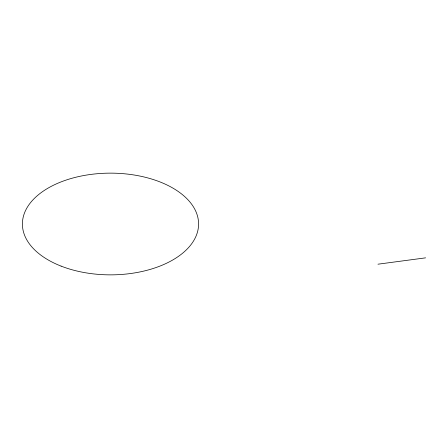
<?xml version="1.0" encoding="UTF-8"?>
<svg xmlns="http://www.w3.org/2000/svg" width="448" height="448" viewBox="0 0 448 448"><rect width="100%" height="100%" fill="white"/><g stroke="black" fill="none" stroke-linecap="round" stroke-linejoin="round"><path stroke-width="0.67" d="M377.966 264.191L425.6 257.846M61.113 266.118A88.088 50.859 0 0 0 198.358 227.629A88.088 50.859 0 0 0 71.999 178.254A88.088 50.859 0 0 0 61.113 266.118"/></g></svg>
